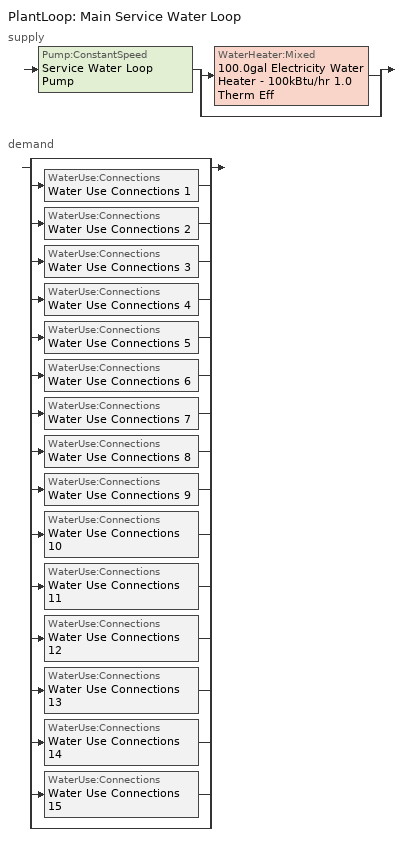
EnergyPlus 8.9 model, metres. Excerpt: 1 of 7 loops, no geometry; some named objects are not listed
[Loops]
PlantLoop 'Main Service Water Loop'
 supply: Pump:ConstantSpeed 'Service Water Loop Pump' > split
  | WaterHeater:Mixed '100.0gal Electricity Water Heater - 100kBtu/hr 1.0 Therm Eff'
  | bypass
 demand: split
  | bypass
  | WaterUse:Connections 'Water Use Connections 1'
  | WaterUse:Connections 'Water Use Connections 2'
  | WaterUse:Connections 'Water Use Connections 3'
  | WaterUse:Connections 'Water Use Connections 4'
  | WaterUse:Connections 'Water Use Connections 5'
  | WaterUse:Connections 'Water Use Connections 6'
  | WaterUse:Connections 'Water Use Connections 7'
  | WaterUse:Connections 'Water Use Connections 8'
  | WaterUse:Connections 'Water Use Connections 9'
  | WaterUse:Connections 'Water Use Connections 10'
  | WaterUse:Connections 'Water Use Connections 11'
  | WaterUse:Connections 'Water Use Connections 12'
  | WaterUse:Connections 'Water Use Connections 13'
  | WaterUse:Connections 'Water Use Connections 14'
  | WaterUse:Connections 'Water Use Connections 15'
  | bypass
[SetpointManager:Scheduled]
Service hot water setpoint manager: Control Variable=Temperature; Schedule=Service Water Loop Temp - 140F
[PlantLoop]
Main Service Water Loop: Fluid Type=Water; Plant Equipment Operation Scheme=Main Service Water Loop Operation Schemes; Maximum Loop Temperature {C}=60; Minimum Loop Temperature {C}=10; Maximum Loop Flow Rate {m3/s}=Autosize; Minimum Loop Flow Rate {m3/s}=0; Plant Loop Volume {m3}=Autocalculate; Load Distribution Scheme=Optimal; Plant Loop Demand Calculation Scheme=SingleSetpoint
[Sizing:Plant]
Main Service Water Loop: Loop Type=Heating; Design Loop Exit Temperature {C}=60; Loop Design Temperature Difference {deltaC}=5; Sizing Option=NonCoincident; Zone Timesteps in Averaging Window=1; Coincident Sizing Factor Mode=None
[Pump:ConstantSpeed]
Service Water Loop Pump: Design Flow Rate {m3/s}=Autosize; Design Pump Head {Pa}=29891; Design Power Consumption {W}=Autosize; Motor Efficiency=0.7; Fraction of Motor Inefficiencies to Fluid Stream=0; Pump Control Type=Intermittent; Design Power Sizing Method=PowerPerFlowPerPressure; Design Electric Power per Unit Flow Rate {W/(m3/s)}=348701.1; Design Shaft Power per Unit Flow Rate per Unit Head=1.28205
[PlantEquipmentOperationSchemes]
Main Service Water Loop Operation Schemes: Control Scheme Object Type 1=PlantEquipmentOperation:HeatingLoad; Control Scheme Name 1=Main Service Water Loop Heating Operation Scheme; Control Scheme Schedule Name 1=Always On Discrete
[PlantEquipmentList]
Main Service Water Loop Heating Equipment List: WaterHeater:Mixed, 100.0gal Electricity Water Heater - 100kBtu/hr 1.0 Therm Eff
[WaterHeater:Mixed]
100.0gal Electricity Water Heater - 100kBtu/hr 1.0 Therm Eff: Tank Volume {m3}=0.378541; Setpoint Temperature Schedule=Service Water Loop Temp - 140F; Deadband Temperature Difference {deltaC}=2; Maximum Temperature Limit {C}=82.2222; Heater Control Type=Cycle; Heater Maximum Capacity {W}=29307.1; Heater Ignition Minimum Flow Rate {m3/s}=0; Heater Ignition Delay {s}=0; Heater Fuel Type=Electricity; Heater Thermal Efficiency=1; Off Cycle Parasitic Fuel Consumption Rate {W}=1276.95; Off Cycle Parasitic Fuel Type=Electricity; Off Cycle Parasitic Heat Fraction to Tank=0.8; On Cycle Parasitic Fuel Consumption Rate {W}=1276.95; On Cycle Parasitic Fuel Type=Electricity; On Cycle Parasitic Heat Fraction to Tank=0; Ambient Temperature Indicator=Schedule; Ambient Temperature Schedule=Water Heater Ambient Temp Schedule - 70F; Off Cycle Loss Coefficient to Ambient Temperature {W/K}=2.78836; Off Cycle Loss Fraction to Zone=1; On Cycle Loss Coefficient to Ambient Temperature {W/K}=2.78836; On Cycle Loss Fraction to Zone=1; Use Side Effectiveness=1; Source Side Effectiveness=1; Use Side Design Flow Rate {m3/s}=Autosize; Source Side Design Flow Rate {m3/s}=Autosize; Indirect Water Heating Recovery Time {hr}=1.5; Source Side Flow Control Mode=IndirectHeatPrimarySetpoint
[WaterUse:Connections]
Name | Water Use Equipment Name 1
Water Use Connections 1 | Core_bottom Service Water Use 0.38gal/min
Water Use Connections 2 | Core_mid Service Water Use 0.38gal/min
Water Use Connections 3 | Core_top Service Water Use 0.38gal/min
Water Use Connections 4 | Perimeter_bot_zn_1 Service Water Use 0.08gal/min
Water Use Connections 5 | Perimeter_bot_zn_2 Service Water Use 0.05gal/min
Water Use Connections 6 | Perimeter_bot_zn_3 Service Water Use 0.08gal/min
Water Use Connections 7 | Perimeter_bot_zn_4 Service Water Use 0.05gal/min
Water Use Connections 8 | Perimeter_mid_zn_1 Service Water Use 0.08gal/min
Water Use Connections 9 | Perimeter_mid_zn_2 Service Water Use 0.05gal/min
Water Use Connections 10 | Perimeter_mid_zn_3 Service Water Use 0.08gal/min
Water Use Connections 11 | Perimeter_mid_zn_4 Service Water Use 0.05gal/min
Water Use Connections 12 | Perimeter_top_zn_1 Service Water Use 0.08gal/min
Water Use Connections 13 | Perimeter_top_zn_2 Service Water Use 0.05gal/min
Water Use Connections 14 | Perimeter_top_zn_3 Service Water Use 0.08gal/min
Water Use Connections 15 | Perimeter_top_zn_4 Service Water Use 0.05gal/min
[WaterUse:Equipment] Flow Rate Fraction Schedule=NECB-A-Service Water Heating
Name | Peak Flow Rate {m3/s} | Target Temperature Schedule | Zone | Sensible Fraction Schedule | Latent Fraction Schedule
Core_bottom Service Water Use 0.38gal/min | 2.38083e-05 | Schedule Ruleset 5 | Sp-Core_bottom Sys-6 Flr-2 Sch-A HPlcmt-core ZN | Schedule Ruleset 3 | Schedule Ruleset 4
Core_mid Service Water Use 0.38gal/min | 2.38083e-05 | Schedule Ruleset 8 | Sp-Core_mid Sys-6 Flr-3 Sch-A HPlcmt-core ZN | Schedule Ruleset 6 | Schedule Ruleset 7
Core_top Service Water Use 0.38gal/min | 2.38083e-05 | Schedule Ruleset 11 | Sp-Core_top Sys-6 Flr-1 Sch-A HPlcmt-core ZN | Schedule Ruleset 9 | Schedule Ruleset 10
Perimeter_bot_zn_1 Service Water Use 0.08gal/min | 5.01899e-06 | Schedule Ruleset 14 | Sp-Perimeter_bot_ZN_1 Sys-6 Flr-2 Sch-A HPlcmt-south ZN | Schedule Ruleset 12 | Schedule Ruleset 13
Perimeter_bot_zn_2 Service Water Use 0.05gal/min | 3.17744e-06 | Schedule Ruleset 17 | Sp-Perimeter_bot_ZN_2 Sys-6 Flr-2 Sch-A HPlcmt-east ZN | Schedule Ruleset 15 | Schedule Ruleset 16
Perimeter_bot_zn_3 Service Water Use 0.08gal/min | 5.01899e-06 | Schedule Ruleset 20 | Sp-Perimeter_bot_ZN_3 Sys-6 Flr-2 Sch-A HPlcmt-north ZN | Schedule Ruleset 18 | Schedule Ruleset 19
Perimeter_bot_zn_4 Service Water Use 0.05gal/min | 3.17723e-06 | Schedule Ruleset 23 | Sp-Perimeter_bot_ZN_4 Sys-6 Flr-2 Sch-A HPlcmt-west ZN | Schedule Ruleset 21 | Schedule Ruleset 22
Perimeter_mid_zn_1 Service Water Use 0.08gal/min | 5.01899e-06 | Schedule Ruleset 26 | Sp-Perimeter_mid_ZN_1 Sys-6 Flr-3 Sch-A HPlcmt-south ZN | Schedule Ruleset 24 | Schedule Ruleset 25
Perimeter_mid_zn_2 Service Water Use 0.05gal/min | 3.17744e-06 | Schedule Ruleset 29 | Sp-Perimeter_mid_ZN_2 Sys-6 Flr-3 Sch-A HPlcmt-east ZN | Schedule Ruleset 27 | Schedule Ruleset 28
Perimeter_mid_zn_3 Service Water Use 0.08gal/min | 5.01899e-06 | Schedule Ruleset 32 | Sp-Perimeter_mid_ZN_3 Sys-6 Flr-3 Sch-A HPlcmt-north ZN | Schedule Ruleset 30 | Schedule Ruleset 31
Perimeter_mid_zn_4 Service Water Use 0.05gal/min | 3.17723e-06 | Schedule Ruleset 35 | Sp-Perimeter_mid_ZN_4 Sys-6 Flr-3 Sch-A HPlcmt-west ZN | Schedule Ruleset 33 | Schedule Ruleset 34
Perimeter_top_zn_1 Service Water Use 0.08gal/min | 5.01899e-06 | Schedule Ruleset 38 | Sp-Perimeter_top_ZN_1 Sys-6 Flr-1 Sch-A HPlcmt-south ZN | Schedule Ruleset 36 | Schedule Ruleset 37
Perimeter_top_zn_2 Service Water Use 0.05gal/min | 3.17744e-06 | Schedule Ruleset 41 | Sp-Perimeter_top_ZN_2 Sys-6 Flr-1 Sch-A HPlcmt-east ZN | Schedule Ruleset 39 | Schedule Ruleset 40
Perimeter_top_zn_3 Service Water Use 0.08gal/min | 5.01899e-06 | Schedule Ruleset 44 | Sp-Perimeter_top_ZN_3 Sys-6 Flr-1 Sch-A HPlcmt-north ZN | Schedule Ruleset 42 | Schedule Ruleset 43
Perimeter_top_zn_4 Service Water Use 0.05gal/min | 3.17723e-06 | Schedule Ruleset 47 | Sp-Perimeter_top_ZN_4 Sys-6 Flr-1 Sch-A HPlcmt-west ZN | Schedule Ruleset 45 | Schedule Ruleset 46
[PlantEquipmentOperation:HeatingLoad]
Main Service Water Loop Heating Operation Scheme: Load Range Lower Limit 1 {W}=0; Load Range Upper Limit 1 {W}=1000000000; Range Equipment List Name 1=Main Service Water Loop Heating Equipment List
[Schedule:Day:Interval]
NECB-A-Service Water Heating Default; NECB-A-Service Water Heating Default|Wkdy Day: No, 07:00, 0.05, 08:00, 0.1, 10:00, 0.5, 16:00, 0.9, 17:00, 0.7, 18:00, 0.5, 19:00, 0.3, 22:00, 0.2, 24:00, 0.05
NECB-A-Service Water Heating Sat Day; NECB-A-Service Water Heating Sun|Hol Day; Schedule Day 11; Schedule Day 14; Schedule Day 17; Schedule Day 20; Schedule Day 23; Schedule Day 26; Schedule Day 29; Schedule Day 32; Schedule Day 35; Schedule Day 38; Schedule Day 41; Schedule Day 44; Schedule Day 47; Schedule Day 50; Schedule Day 8: No, 24:00, 0.05
Schedule Day 10; Schedule Day 13; Schedule Day 16; Schedule Day 19; Schedule Day 22; Schedule Day 25; Schedule Day 28; Schedule Day 31; Schedule Day 34; Schedule Day 37; Schedule Day 40; Schedule Day 43; Schedule Day 46; Schedule Day 49; Schedule Day 7: No, 24:00, 0.2
Schedule Day 12; Schedule Day 15; Schedule Day 18; Schedule Day 21; Schedule Day 24; Schedule Day 27; Schedule Day 30; Schedule Day 33; Schedule Day 36; Schedule Day 39; Schedule Day 42; Schedule Day 45; Schedule Day 48; Schedule Day 51; Schedule Day 9; Service Water Loop Temp - 140F Default: No, 24:00, 60
Water Heater Ambient Temp Schedule - 70F Default: No, 24:00, 21.1111
[Schedule:Week:Daily]
Schedule:Week:Daily {a712abad-c791-4c0e-8940-12cfe142d531}: NECB-A-Service Water Heating Sun|Hol Day, NECB-A-Service Water Heating Default|Wkdy Day, NECB-A-Service Water Heating Default|Wkdy Day, NECB-A-Service Water Heating Default|Wkdy Day, NECB-A-Service Water Heating Default|Wkdy Day, NECB-A-Service Water Heating Default|Wkdy Day, NECB-A-Service Water Heating Sat Day, NECB-A-Service Water Heating Default, NECB-A-Service Water Heating Default, NECB-A-Service Water Heating Default, NECB-A-Service Water Heating Default, NECB-A-Service Water Heating Default
Schedule:Week:Daily {e7a50147-2556-4dd7-8b9c-8d54a296c527}: Schedule Day 14, Schedule Day 14, Schedule Day 14, Schedule Day 14, Schedule Day 14, Schedule Day 14, Schedule Day 14, Schedule Day 14, Schedule Day 14, Schedule Day 14, Schedule Day 14, Schedule Day 14
Schedule:Week:Daily {ed6f42d3-127a-4e0d-b895-a8452cc3bbcc}: Schedule Day 15, Schedule Day 15, Schedule Day 15, Schedule Day 15, Schedule Day 15, Schedule Day 15, Schedule Day 15, Schedule Day 15, Schedule Day 15, Schedule Day 15, Schedule Day 15, Schedule Day 15
Schedule:Week:Daily {31599ee7-559b-4382-9f5e-dc9dcc3be6d0}: Schedule Day 16, Schedule Day 16, Schedule Day 16, Schedule Day 16, Schedule Day 16, Schedule Day 16, Schedule Day 16, Schedule Day 16, Schedule Day 16, Schedule Day 16, Schedule Day 16, Schedule Day 16
Schedule:Week:Daily {0fb8b360-3f4a-45e0-aeae-b7842a98c156}: Schedule Day 17, Schedule Day 17, Schedule Day 17, Schedule Day 17, Schedule Day 17, Schedule Day 17, Schedule Day 17, Schedule Day 17, Schedule Day 17, Schedule Day 17, Schedule Day 17, Schedule Day 17
Schedule:Week:Daily {59091bea-9818-4006-81b9-1ecafb67420b}: Schedule Day 18, Schedule Day 18, Schedule Day 18, Schedule Day 18, Schedule Day 18, Schedule Day 18, Schedule Day 18, Schedule Day 18, Schedule Day 18, Schedule Day 18, Schedule Day 18, Schedule Day 18
Schedule:Week:Daily {ef540709-786b-44a8-8166-78f11de4e238}: Schedule Day 19, Schedule Day 19, Schedule Day 19, Schedule Day 19, Schedule Day 19, Schedule Day 19, Schedule Day 19, Schedule Day 19, Schedule Day 19, Schedule Day 19, Schedule Day 19, Schedule Day 19
Schedule:Week:Daily {7b646555-0513-407f-ab9c-fcced8a8ce51}: Schedule Day 20, Schedule Day 20, Schedule Day 20, Schedule Day 20, Schedule Day 20, Schedule Day 20, Schedule Day 20, Schedule Day 20, Schedule Day 20, Schedule Day 20, Schedule Day 20, Schedule Day 20
Schedule:Week:Daily {130aa4dc-8920-4478-82ea-cb23ef6e053e}: Schedule Day 21, Schedule Day 21, Schedule Day 21, Schedule Day 21, Schedule Day 21, Schedule Day 21, Schedule Day 21, Schedule Day 21, Schedule Day 21, Schedule Day 21, Schedule Day 21, Schedule Day 21
Schedule:Week:Daily {b8f83d97-7df5-40b4-a359-b0c741b16c8b}: Schedule Day 22, Schedule Day 22, Schedule Day 22, Schedule Day 22, Schedule Day 22, Schedule Day 22, Schedule Day 22, Schedule Day 22, Schedule Day 22, Schedule Day 22, Schedule Day 22, Schedule Day 22
Schedule:Week:Daily {17c20bcc-6455-4a1f-90fc-1850e159c807}: Schedule Day 23, Schedule Day 23, Schedule Day 23, Schedule Day 23, Schedule Day 23, Schedule Day 23, Schedule Day 23, Schedule Day 23, Schedule Day 23, Schedule Day 23, Schedule Day 23, Schedule Day 23
Schedule:Week:Daily {082cf0d8-8b20-49fe-a5c5-c39f164fd507}: Schedule Day 24, Schedule Day 24, Schedule Day 24, Schedule Day 24, Schedule Day 24, Schedule Day 24, Schedule Day 24, Schedule Day 24, Schedule Day 24, Schedule Day 24, Schedule Day 24, Schedule Day 24
Schedule:Week:Daily {de98a2da-d0fd-4831-b531-ea6bf014b5c6}: Schedule Day 25, Schedule Day 25, Schedule Day 25, Schedule Day 25, Schedule Day 25, Schedule Day 25, Schedule Day 25, Schedule Day 25, Schedule Day 25, Schedule Day 25, Schedule Day 25, Schedule Day 25
Schedule:Week:Daily {8168db9a-5e45-49c1-8f93-f1e730bef232}: Schedule Day 26, Schedule Day 26, Schedule Day 26, Schedule Day 26, Schedule Day 26, Schedule Day 26, Schedule Day 26, Schedule Day 26, Schedule Day 26, Schedule Day 26, Schedule Day 26, Schedule Day 26
Schedule:Week:Daily {22da554a-98c9-44e8-8976-c2a2b039ef43}: Schedule Day 27, Schedule Day 27, Schedule Day 27, Schedule Day 27, Schedule Day 27, Schedule Day 27, Schedule Day 27, Schedule Day 27, Schedule Day 27, Schedule Day 27, Schedule Day 27, Schedule Day 27
Schedule:Week:Daily {81de1b63-94c9-42b1-862e-a5bab256efde}: Schedule Day 28, Schedule Day 28, Schedule Day 28, Schedule Day 28, Schedule Day 28, Schedule Day 28, Schedule Day 28, Schedule Day 28, Schedule Day 28, Schedule Day 28, Schedule Day 28, Schedule Day 28
Schedule:Week:Daily {543d4f5d-4b0a-4f78-8a91-638d8714ac60}: Schedule Day 29, Schedule Day 29, Schedule Day 29, Schedule Day 29, Schedule Day 29, Schedule Day 29, Schedule Day 29, Schedule Day 29, Schedule Day 29, Schedule Day 29, Schedule Day 29, Schedule Day 29
Schedule:Week:Daily {40076dbf-0092-4345-a176-b29d2844ca42}: Schedule Day 30, Schedule Day 30, Schedule Day 30, Schedule Day 30, Schedule Day 30, Schedule Day 30, Schedule Day 30, Schedule Day 30, Schedule Day 30, Schedule Day 30, Schedule Day 30, Schedule Day 30
Schedule:Week:Daily {555b8708-ee5e-4a9d-aedf-db81da969c8c}: Schedule Day 31, Schedule Day 31, Schedule Day 31, Schedule Day 31, Schedule Day 31, Schedule Day 31, Schedule Day 31, Schedule Day 31, Schedule Day 31, Schedule Day 31, Schedule Day 31, Schedule Day 31
Schedule:Week:Daily {c9b44b37-0419-4cd9-a611-1f47e4feace1}: Schedule Day 32, Schedule Day 32, Schedule Day 32, Schedule Day 32, Schedule Day 32, Schedule Day 32, Schedule Day 32, Schedule Day 32, Schedule Day 32, Schedule Day 32, Schedule Day 32, Schedule Day 32
Schedule:Week:Daily {34022832-2a14-4741-9507-31a51fc38e5c}: Schedule Day 33, Schedule Day 33, Schedule Day 33, Schedule Day 33, Schedule Day 33, Schedule Day 33, Schedule Day 33, Schedule Day 33, Schedule Day 33, Schedule Day 33, Schedule Day 33, Schedule Day 33
Schedule:Week:Daily {46a71b20-7a80-4317-8810-4fa080f85eee}: Schedule Day 7, Schedule Day 7, Schedule Day 7, Schedule Day 7, Schedule Day 7, Schedule Day 7, Schedule Day 7, Schedule Day 7, Schedule Day 7, Schedule Day 7, Schedule Day 7, Schedule Day 7
Schedule:Week:Daily {f6a51acc-735c-4895-8f11-023700b60c83}: Schedule Day 34, Schedule Day 34, Schedule Day 34, Schedule Day 34, Schedule Day 34, Schedule Day 34, Schedule Day 34, Schedule Day 34, Schedule Day 34, Schedule Day 34, Schedule Day 34, Schedule Day 34
Schedule:Week:Daily {1779ba4b-40ac-42be-8661-2b3b0a989f13}: Schedule Day 35, Schedule Day 35, Schedule Day 35, Schedule Day 35, Schedule Day 35, Schedule Day 35, Schedule Day 35, Schedule Day 35, Schedule Day 35, Schedule Day 35, Schedule Day 35, Schedule Day 35
Schedule:Week:Daily {76e7b978-9d38-4b1c-8de8-f85036066040}: Schedule Day 36, Schedule Day 36, Schedule Day 36, Schedule Day 36, Schedule Day 36, Schedule Day 36, Schedule Day 36, Schedule Day 36, Schedule Day 36, Schedule Day 36, Schedule Day 36, Schedule Day 36
Schedule:Week:Daily {c55292d8-d2a8-47c0-a4d3-b87cf0fc3d91}: Schedule Day 37, Schedule Day 37, Schedule Day 37, Schedule Day 37, Schedule Day 37, Schedule Day 37, Schedule Day 37, Schedule Day 37, Schedule Day 37, Schedule Day 37, Schedule Day 37, Schedule Day 37
Schedule:Week:Daily {43539289-624f-4b3f-90f6-4d2ee7f9cfa3}: Schedule Day 38, Schedule Day 38, Schedule Day 38, Schedule Day 38, Schedule Day 38, Schedule Day 38, Schedule Day 38, Schedule Day 38, Schedule Day 38, Schedule Day 38, Schedule Day 38, Schedule Day 38
Schedule:Week:Daily {c1f10446-0e7c-46f0-9805-8acc23d051a8}: Schedule Day 39, Schedule Day 39, Schedule Day 39, Schedule Day 39, Schedule Day 39, Schedule Day 39, Schedule Day 39, Schedule Day 39, Schedule Day 39, Schedule Day 39, Schedule Day 39, Schedule Day 39
Schedule:Week:Daily {260cfe66-824d-44f3-bf04-5e211dd68b5f}: Schedule Day 40, Schedule Day 40, Schedule Day 40, Schedule Day 40, Schedule Day 40, Schedule Day 40, Schedule Day 40, Schedule Day 40, Schedule Day 40, Schedule Day 40, Schedule Day 40, Schedule Day 40
Schedule:Week:Daily {97b7d812-1a24-4690-a1fd-159bf5d9932d}: Schedule Day 41, Schedule Day 41, Schedule Day 41, Schedule Day 41, Schedule Day 41, Schedule Day 41, Schedule Day 41, Schedule Day 41, Schedule Day 41, Schedule Day 41, Schedule Day 41, Schedule Day 41
Schedule:Week:Daily {4669b4d4-6c95-4537-ac23-e3aa061f0097}: Schedule Day 42, Schedule Day 42, Schedule Day 42, Schedule Day 42, Schedule Day 42, Schedule Day 42, Schedule Day 42, Schedule Day 42, Schedule Day 42, Schedule Day 42, Schedule Day 42, Schedule Day 42
Schedule:Week:Daily {0a767d00-8141-4210-a67d-58ba6c89ddf6}: Schedule Day 43, Schedule Day 43, Schedule Day 43, Schedule Day 43, Schedule Day 43, Schedule Day 43, Schedule Day 43, Schedule Day 43, Schedule Day 43, Schedule Day 43, Schedule Day 43, Schedule Day 43
Schedule:Week:Daily {2af6ff74-4cca-41bc-97d7-8c3d2e52a196}: Schedule Day 8, Schedule Day 8, Schedule Day 8, Schedule Day 8, Schedule Day 8, Schedule Day 8, Schedule Day 8, Schedule Day 8, Schedule Day 8, Schedule Day 8, Schedule Day 8, Schedule Day 8
Schedule:Week:Daily {dc329062-e343-4aa1-a068-ff4c3601ec2b}: Schedule Day 44, Schedule Day 44, Schedule Day 44, Schedule Day 44, Schedule Day 44, Schedule Day 44, Schedule Day 44, Schedule Day 44, Schedule Day 44, Schedule Day 44, Schedule Day 44, Schedule Day 44
Schedule:Week:Daily {293de284-1aa5-4928-9f12-1a0aa4937993}: Schedule Day 45, Schedule Day 45, Schedule Day 45, Schedule Day 45, Schedule Day 45, Schedule Day 45, Schedule Day 45, Schedule Day 45, Schedule Day 45, Schedule Day 45, Schedule Day 45, Schedule Day 45
Schedule:Week:Daily {e8bb5aa8-ce3a-42c1-850c-37c348d79d95}: Schedule Day 46, Schedule Day 46, Schedule Day 46, Schedule Day 46, Schedule Day 46, Schedule Day 46, Schedule Day 46, Schedule Day 46, Schedule Day 46, Schedule Day 46, Schedule Day 46, Schedule Day 46
Schedule:Week:Daily {b2fc8966-a449-4076-97f7-6cc7861752bd}: Schedule Day 47, Schedule Day 47, Schedule Day 47, Schedule Day 47, Schedule Day 47, Schedule Day 47, Schedule Day 47, Schedule Day 47, Schedule Day 47, Schedule Day 47, Schedule Day 47, Schedule Day 47
Schedule:Week:Daily {649f9460-0155-486d-baaa-79441eeec44c}: Schedule Day 48, Schedule Day 48, Schedule Day 48, Schedule Day 48, Schedule Day 48, Schedule Day 48, Schedule Day 48, Schedule Day 48, Schedule Day 48, Schedule Day 48, Schedule Day 48, Schedule Day 48
Schedule:Week:Daily {7c8dd23b-3881-4d58-865b-ca1a81545c2a}: Schedule Day 49, Schedule Day 49, Schedule Day 49, Schedule Day 49, Schedule Day 49, Schedule Day 49, Schedule Day 49, Schedule Day 49, Schedule Day 49, Schedule Day 49, Schedule Day 49, Schedule Day 49
Schedule:Week:Daily {0703bda9-0a4b-4dd8-ab25-beaf238f5bd4}: Schedule Day 50, Schedule Day 50, Schedule Day 50, Schedule Day 50, Schedule Day 50, Schedule Day 50, Schedule Day 50, Schedule Day 50, Schedule Day 50, Schedule Day 50, Schedule Day 50, Schedule Day 50
Schedule:Week:Daily {04a4892d-1e58-408f-90ae-927ed0084765}: Schedule Day 51, Schedule Day 51, Schedule Day 51, Schedule Day 51, Schedule Day 51, Schedule Day 51, Schedule Day 51, Schedule Day 51, Schedule Day 51, Schedule Day 51, Schedule Day 51, Schedule Day 51
Schedule:Week:Daily {3e164bf2-60ef-4d34-9854-99cce03c17f7}: Schedule Day 9, Schedule Day 9, Schedule Day 9, Schedule Day 9, Schedule Day 9, Schedule Day 9, Schedule Day 9, Schedule Day 9, Schedule Day 9, Schedule Day 9, Schedule Day 9, Schedule Day 9
Schedule:Week:Daily {c9cde2f4-ac92-4859-bdd7-e03f03bd687b}: Schedule Day 10, Schedule Day 10, Schedule Day 10, Schedule Day 10, Schedule Day 10, Schedule Day 10, Schedule Day 10, Schedule Day 10, Schedule Day 10, Schedule Day 10, Schedule Day 10, Schedule Day 10
Schedule:Week:Daily {ef57feea-2f1f-4197-8e85-3b8c0ba56497}: Schedule Day 11, Schedule Day 11, Schedule Day 11, Schedule Day 11, Schedule Day 11, Schedule Day 11, Schedule Day 11, Schedule Day 11, Schedule Day 11, Schedule Day 11, Schedule Day 11, Schedule Day 11
Schedule:Week:Daily {2fac254a-2ef9-4e4e-837e-48f345590660}: Schedule Day 12, Schedule Day 12, Schedule Day 12, Schedule Day 12, Schedule Day 12, Schedule Day 12, Schedule Day 12, Schedule Day 12, Schedule Day 12, Schedule Day 12, Schedule Day 12, Schedule Day 12
Schedule:Week:Daily {0ce9549e-62aa-4f36-8d8d-d84df389a30b}: Schedule Day 13, Schedule Day 13, Schedule Day 13, Schedule Day 13, Schedule Day 13, Schedule Day 13, Schedule Day 13, Schedule Day 13, Schedule Day 13, Schedule Day 13, Schedule Day 13, Schedule Day 13
Schedule:Week:Daily {8cca0530-51ad-4271-899e-04fdb66e3be6}: Service Water Loop Temp - 140F Default, Service Water Loop Temp - 140F Default, Service Water Loop Temp - 140F Default, Service Water Loop Temp - 140F Default, Service Water Loop Temp - 140F Default, Service Water Loop Temp - 140F Default, Service Water Loop Temp - 140F Default, Service Water Loop Temp - 140F Default, Service Water Loop Temp - 140F Default, Service Water Loop Temp - 140F Default, Service Water Loop Temp - 140F Default, Service Water Loop Temp - 140F Default
Schedule:Week:Daily {cb86f391-3c2b-4dce-9014-dd0742f1fca4}: Water Heater Ambient Temp Schedule - 70F Default, Water Heater Ambient Temp Schedule - 70F Default, Water Heater Ambient Temp Schedule - 70F Default, Water Heater Ambient Temp Schedule - 70F Default, Water Heater Ambient Temp Schedule - 70F Default, Water Heater Ambient Temp Schedule - 70F Default, Water Heater Ambient Temp Schedule - 70F Default, Water Heater Ambient Temp Schedule - 70F Default, Water Heater Ambient Temp Schedule - 70F Default, Water Heater Ambient Temp Schedule - 70F Default, Water Heater Ambient Temp Schedule - 70F Default, Water Heater Ambient Temp Schedule - 70F Default
[Schedule:Year]
NECB-A-Service Water Heating: Schedule:Week:Daily {a712abad-c791-4c0e-8940-12cfe142d531}, 1, 1, 12, 31
Schedule Ruleset 10: Schedule:Week:Daily {e7a50147-2556-4dd7-8b9c-8d54a296c527}, 1, 1, 12, 31
Schedule Ruleset 11: Schedule:Week:Daily {ed6f42d3-127a-4e0d-b895-a8452cc3bbcc}, 1, 1, 12, 31
Schedule Ruleset 12: Schedule:Week:Daily {31599ee7-559b-4382-9f5e-dc9dcc3be6d0}, 1, 1, 12, 31
Schedule Ruleset 13: Schedule:Week:Daily {0fb8b360-3f4a-45e0-aeae-b7842a98c156}, 1, 1, 12, 31
Schedule Ruleset 14: Schedule:Week:Daily {59091bea-9818-4006-81b9-1ecafb67420b}, 1, 1, 12, 31
Schedule Ruleset 15: Schedule:Week:Daily {ef540709-786b-44a8-8166-78f11de4e238}, 1, 1, 12, 31
Schedule Ruleset 16: Schedule:Week:Daily {7b646555-0513-407f-ab9c-fcced8a8ce51}, 1, 1, 12, 31
Schedule Ruleset 17: Schedule:Week:Daily {130aa4dc-8920-4478-82ea-cb23ef6e053e}, 1, 1, 12, 31
Schedule Ruleset 18: Schedule:Week:Daily {b8f83d97-7df5-40b4-a359-b0c741b16c8b}, 1, 1, 12, 31
Schedule Ruleset 19: Schedule:Week:Daily {17c20bcc-6455-4a1f-90fc-1850e159c807}, 1, 1, 12, 31
Schedule Ruleset 20: Schedule:Week:Daily {082cf0d8-8b20-49fe-a5c5-c39f164fd507}, 1, 1, 12, 31
Schedule Ruleset 21: Schedule:Week:Daily {de98a2da-d0fd-4831-b531-ea6bf014b5c6}, 1, 1, 12, 31
Schedule Ruleset 22: Schedule:Week:Daily {8168db9a-5e45-49c1-8f93-f1e730bef232}, 1, 1, 12, 31
Schedule Ruleset 23: Schedule:Week:Daily {22da554a-98c9-44e8-8976-c2a2b039ef43}, 1, 1, 12, 31
Schedule Ruleset 24: Schedule:Week:Daily {81de1b63-94c9-42b1-862e-a5bab256efde}, 1, 1, 12, 31
Schedule Ruleset 25: Schedule:Week:Daily {543d4f5d-4b0a-4f78-8a91-638d8714ac60}, 1, 1, 12, 31
Schedule Ruleset 26: Schedule:Week:Daily {40076dbf-0092-4345-a176-b29d2844ca42}, 1, 1, 12, 31
Schedule Ruleset 27: Schedule:Week:Daily {555b8708-ee5e-4a9d-aedf-db81da969c8c}, 1, 1, 12, 31
Schedule Ruleset 28: Schedule:Week:Daily {c9b44b37-0419-4cd9-a611-1f47e4feace1}, 1, 1, 12, 31
Schedule Ruleset 29: Schedule:Week:Daily {34022832-2a14-4741-9507-31a51fc38e5c}, 1, 1, 12, 31
Schedule Ruleset 3: Schedule:Week:Daily {46a71b20-7a80-4317-8810-4fa080f85eee}, 1, 1, 12, 31
Schedule Ruleset 30: Schedule:Week:Daily {f6a51acc-735c-4895-8f11-023700b60c83}, 1, 1, 12, 31
Schedule Ruleset 31: Schedule:Week:Daily {1779ba4b-40ac-42be-8661-2b3b0a989f13}, 1, 1, 12, 31
Schedule Ruleset 32: Schedule:Week:Daily {76e7b978-9d38-4b1c-8de8-f85036066040}, 1, 1, 12, 31
Schedule Ruleset 33: Schedule:Week:Daily {c55292d8-d2a8-47c0-a4d3-b87cf0fc3d91}, 1, 1, 12, 31
Schedule Ruleset 34: Schedule:Week:Daily {43539289-624f-4b3f-90f6-4d2ee7f9cfa3}, 1, 1, 12, 31
Schedule Ruleset 35: Schedule:Week:Daily {c1f10446-0e7c-46f0-9805-8acc23d051a8}, 1, 1, 12, 31
Schedule Ruleset 36: Schedule:Week:Daily {260cfe66-824d-44f3-bf04-5e211dd68b5f}, 1, 1, 12, 31
Schedule Ruleset 37: Schedule:Week:Daily {97b7d812-1a24-4690-a1fd-159bf5d9932d}, 1, 1, 12, 31
Schedule Ruleset 38: Schedule:Week:Daily {4669b4d4-6c95-4537-ac23-e3aa061f0097}, 1, 1, 12, 31
Schedule Ruleset 39: Schedule:Week:Daily {0a767d00-8141-4210-a67d-58ba6c89ddf6}, 1, 1, 12, 31
Schedule Ruleset 4: Schedule:Week:Daily {2af6ff74-4cca-41bc-97d7-8c3d2e52a196}, 1, 1, 12, 31
Schedule Ruleset 40: Schedule:Week:Daily {dc329062-e343-4aa1-a068-ff4c3601ec2b}, 1, 1, 12, 31
Schedule Ruleset 41: Schedule:Week:Daily {293de284-1aa5-4928-9f12-1a0aa4937993}, 1, 1, 12, 31
Schedule Ruleset 42: Schedule:Week:Daily {e8bb5aa8-ce3a-42c1-850c-37c348d79d95}, 1, 1, 12, 31
Schedule Ruleset 43: Schedule:Week:Daily {b2fc8966-a449-4076-97f7-6cc7861752bd}, 1, 1, 12, 31
Schedule Ruleset 44: Schedule:Week:Daily {649f9460-0155-486d-baaa-79441eeec44c}, 1, 1, 12, 31
Schedule Ruleset 45: Schedule:Week:Daily {7c8dd23b-3881-4d58-865b-ca1a81545c2a}, 1, 1, 12, 31
Schedule Ruleset 46: Schedule:Week:Daily {0703bda9-0a4b-4dd8-ab25-beaf238f5bd4}, 1, 1, 12, 31
Schedule Ruleset 47: Schedule:Week:Daily {04a4892d-1e58-408f-90ae-927ed0084765}, 1, 1, 12, 31
Schedule Ruleset 5: Schedule:Week:Daily {3e164bf2-60ef-4d34-9854-99cce03c17f7}, 1, 1, 12, 31
Schedule Ruleset 6: Schedule:Week:Daily {c9cde2f4-ac92-4859-bdd7-e03f03bd687b}, 1, 1, 12, 31
Schedule Ruleset 7: Schedule:Week:Daily {ef57feea-2f1f-4197-8e85-3b8c0ba56497}, 1, 1, 12, 31
Schedule Ruleset 8: Schedule:Week:Daily {2fac254a-2ef9-4e4e-837e-48f345590660}, 1, 1, 12, 31
Schedule Ruleset 9: Schedule:Week:Daily {0ce9549e-62aa-4f36-8d8d-d84df389a30b}, 1, 1, 12, 31
Service Water Loop Temp - 140F: Schedule:Week:Daily {8cca0530-51ad-4271-899e-04fdb66e3be6}, 1, 1, 12, 31
Water Heater Ambient Temp Schedule - 70F: Schedule:Week:Daily {cb86f391-3c2b-4dce-9014-dd0742f1fca4}, 1, 1, 12, 31
[Schedule:Constant]
Always On Discrete: Hourly Value=1
